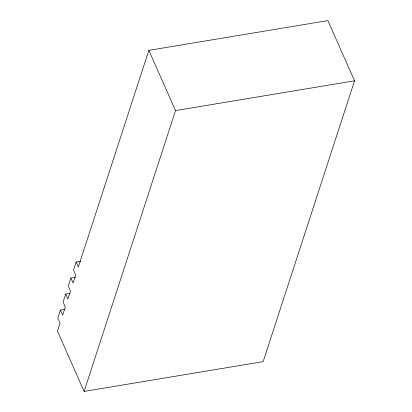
<?xml version="1.0" encoding="UTF-8"?>
<svg xmlns="http://www.w3.org/2000/svg" width="412" height="412" viewBox="0 0 412 412"><rect width="100%" height="100%" fill="white"/><g stroke="black" fill="none" stroke-linecap="round" stroke-linejoin="round"><path stroke-width="0.62" d="M64.89 309.381L60.446 310.118L57.834 318.141L60.059 323.157L57.448 331.181L84.13 391.4L263.15 361.633L354.552 80.819L327.87 20.6L148.85 50.367L78.337 266.997L76.112 261.975L80.737 261.208M70.112 293.334L65.668 294.07L63.057 302.094L65.281 307.115L62.67 315.134L60.446 310.118M75.334 277.286L70.89 278.023L68.279 286.046L70.504 291.068L67.892 299.091L65.668 294.07M76.112 261.975L73.501 269.999L75.726 275.02L73.115 283.044L70.89 278.023M84.13 391.4L175.533 110.581L148.85 50.367M175.533 110.581L354.552 80.819"/></g></svg>
